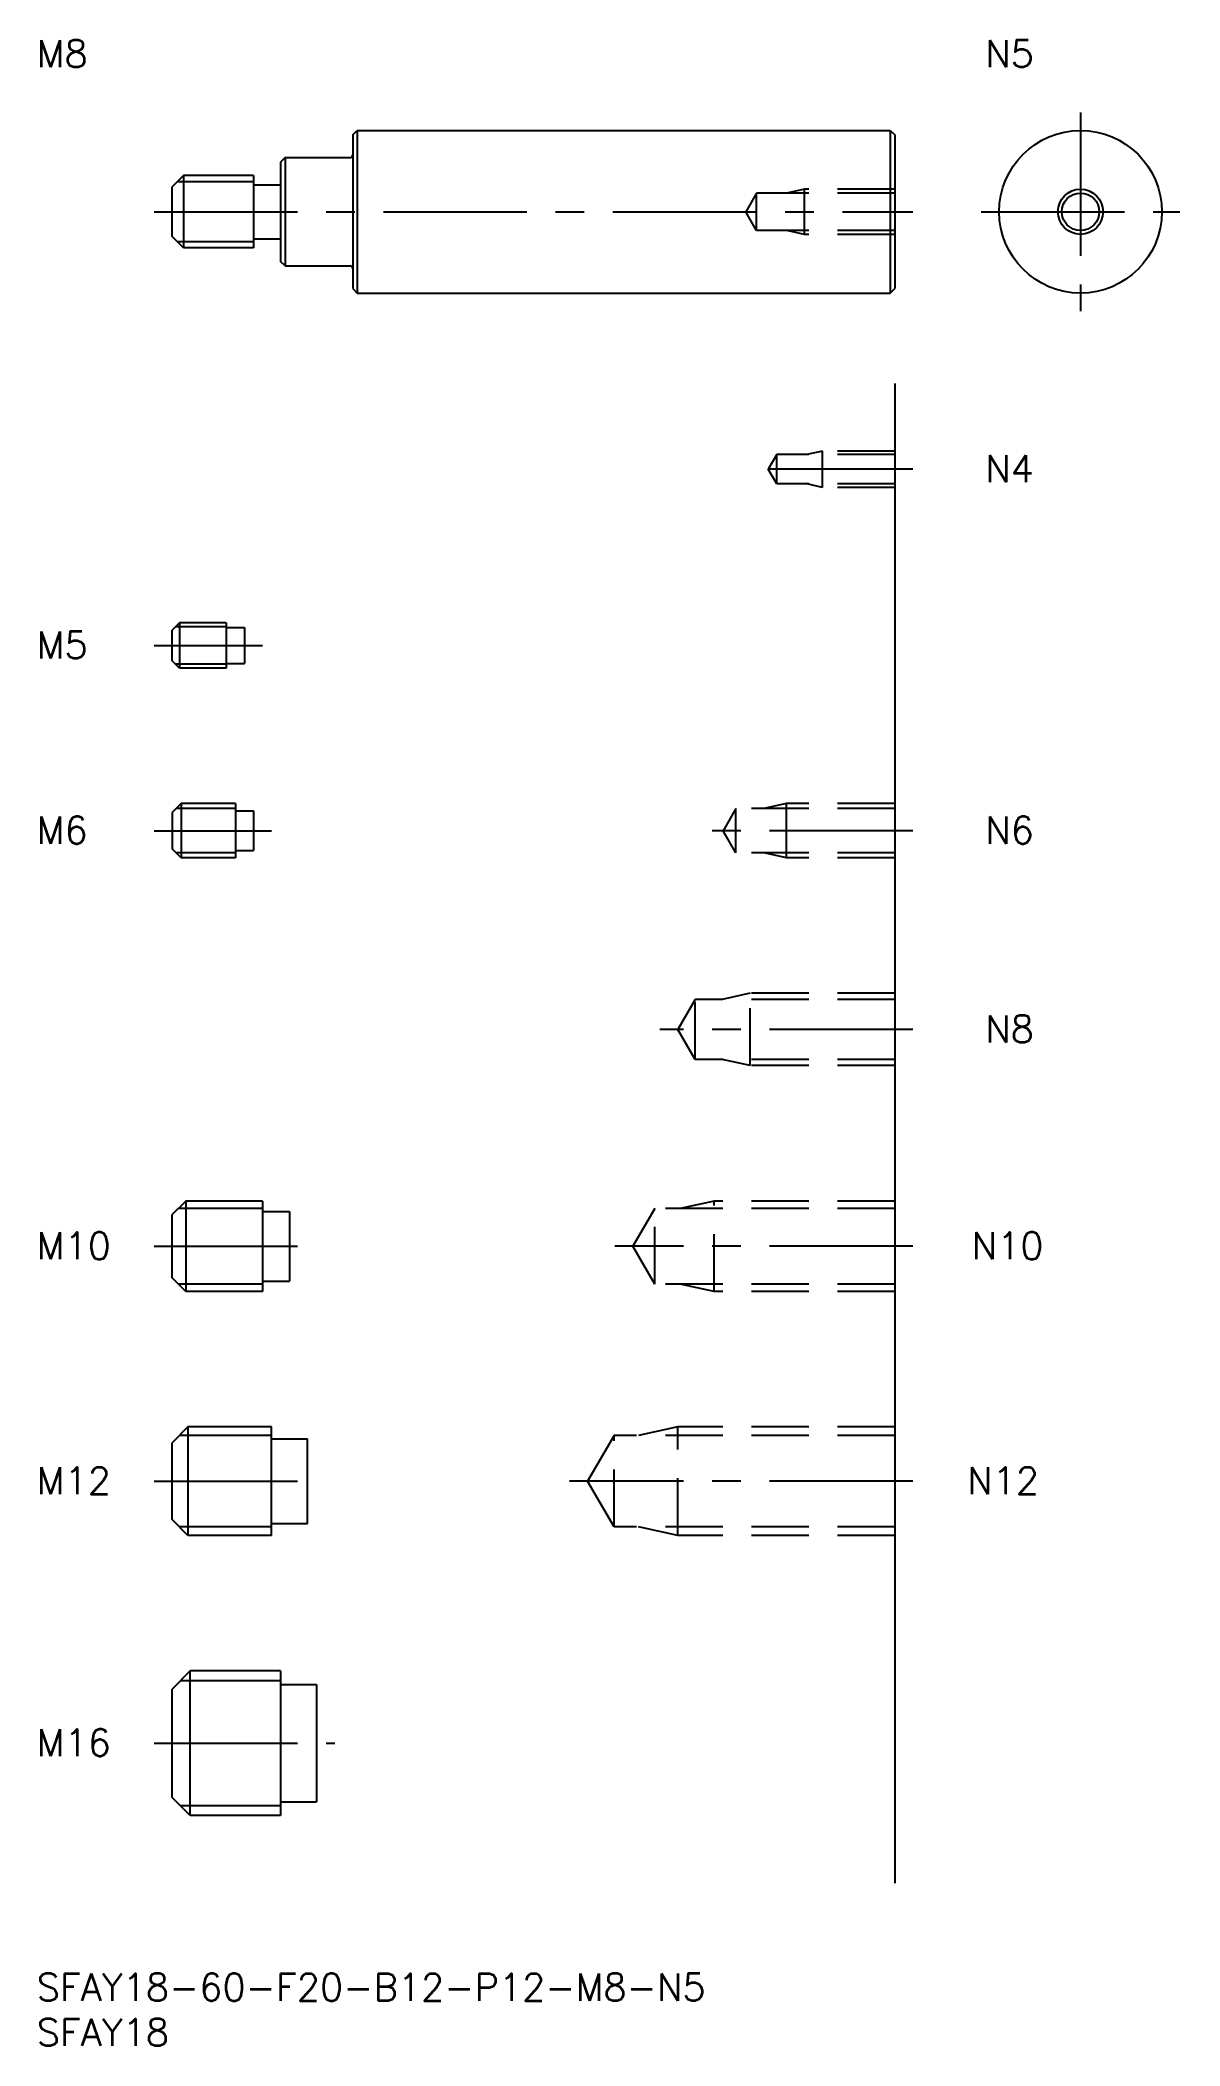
# Model space of a CAD drawing. Extents: x 0 to 127, y -8 to 214.
import ezdxf

# ---------------------------------------------------------------- set-up
doc = ezdxf.new("R2010")
doc.units = 0
doc.header["$LTSCALE"] = 0.5
doc.linetypes.add('CENTER', pattern=[50.8, 31.75, -6.35, 6.35, -6.35])
doc.linetypes.add('DASHED', pattern=[19.05, 12.7, -6.35])
for name, color, linetype in [('MSM_CENTER', 1, 'CENTER'), ('MSM_CONTINUOUS', 7, 'CONTINUOUS'), ('MSM_DASHED', 4, 'DASHED'), ('MSM_NARROW', 5, 'CONTINUOUS'), ('MSM_PART_NUMBER', 7, 'CONTINUOUS')]:
    doc.layers.add(name, color=color, linetype=linetype)
doc.styles.get("Standard").update_dxf_attribs({"font": 'txt.shx', "height": 1, "bigfont": 'bigfont.shx'})

# ---------------------------------------------------------------- blocks, each defined once
blk = doc.blocks.new('*U14')
at = {"layer": 'MSM_PART_NUMBER'}
blk.add_text('SFAY18-60-F20-B12-P12-M8-N5', height=3, dxfattribs=at).set_placement((0, -3))
blk = doc.blocks.new('*U15')
at = {"layer": 'MSM_PART_NUMBER'}
blk.add_text('SFAY18', height=3, dxfattribs=at).set_placement((0, -8))
blk = doc.blocks.new('*U16')
at = {"layer": 'MSM_PART_NUMBER'}
blk.add_text('M16', height=3, dxfattribs=at).set_placement((0, 24.06))
blk = doc.blocks.new('*U17')
at = {"layer": 'MSM_PART_NUMBER'}
blk.add_text('M12', height=3, dxfattribs=at).set_placement((0, 53.06))
blk = doc.blocks.new('*U18')
at = {"layer": 'MSM_PART_NUMBER'}
blk.add_text('M10', height=3, dxfattribs=at).set_placement((0, 79.06))
blk = doc.blocks.new('*U19')
at = {"layer": 'MSM_PART_NUMBER'}
blk.add_text('M6', height=3, dxfattribs=at).set_placement((0, 125.06))
blk = doc.blocks.new('*U20')
at = {"layer": 'MSM_PART_NUMBER'}
blk.add_text('M8', height=3, dxfattribs=at).set_placement((0, 211))
blk = doc.blocks.new('*U21')
at = {"layer": 'MSM_PART_NUMBER'}
blk.add_text('N12', height=3, dxfattribs=at).set_placement((103, 53.06))
blk = doc.blocks.new('*U22')
at = {"layer": 'MSM_PART_NUMBER'}
blk.add_text('N10', height=3, dxfattribs=at).set_placement((103.5, 79.06))
blk = doc.blocks.new('*U23')
at = {"layer": 'MSM_PART_NUMBER'}
blk.add_text('N8', height=3, dxfattribs=at).set_placement((105, 103.06))
blk = doc.blocks.new('*U24')
at = {"layer": 'MSM_PART_NUMBER'}
blk.add_text('N6', height=3, dxfattribs=at).set_placement((105, 125.06))
blk = doc.blocks.new('*U25')
at = {"layer": 'MSM_PART_NUMBER'}
blk.add_text('N4', height=3, dxfattribs=at).set_placement((105, 165.06))
blk = doc.blocks.new('*U26')
at = {"layer": 'MSM_PART_NUMBER'}
blk.add_text('N5', height=3, dxfattribs=at).set_placement((105, 211))
blk = doc.blocks.new('*U27')
at = {"layer": 'MSM_PART_NUMBER'}
blk.add_text('M5', height=3, dxfattribs=at).set_placement((0, 145.56))

msp = doc.modelspace()

# ---------------------------------------------------------------- linework, layer by layer
at = {"layer": 'MSM_CENTER'}
for p, q in [((115.56, 206), (115.56, 184)), ((13, 195), (97, 195)), ((104.56, 195), (126.56, 195)), ((97, 166.5), (79, 166.5)), ((13, 147), (25, 147)), ((13, 126.5), (26, 126.5)), ((97, 126.5), (74, 126.5)), ((97, 104.5), (69, 104.5)), ((13, 80.5), (30, 80.5)), ((97, 80.5), (64, 80.5)), ((13, 54.5), (32, 54.5)), ((97, 54.5), (59, 54.5)), ((13, 25.5), (33, 25.5))]:
    msp.add_line(p, q, dxfattribs=at)
at = {"layer": 'MSM_CONTINUOUS'}
for p, q in [((35, 203.5), (35.5, 204)), ((35, 203.5), (35, 186.5)), ((35.5, 204), (94.5, 204)), ((35.5, 204), (35.5, 186)), ((94.5, 204), (94.5, 186)), ((94.5, 204), (95, 203.5)), ((95, 203.5), (95, 186.5)), ((27.5, 201), (27, 200.5)), ((27, 200.5), (27, 189.5)), ((27.5, 201), (27.5, 189)), ((27.5, 201), (34.7, 201)), ((16.25, 199), (15, 197.75)), ((15, 192.25), (15, 197.75)), ((24, 199), (16.25, 199)), ((16.25, 199), (16.25, 191)), ((24, 199), (24, 191)), ((24, 198), (27, 198)), ((16.25, 191), (15, 192.25)), ((24, 191), (16.25, 191)), ((24, 192), (27, 192)), ((27.5, 189), (27, 189.5)), ((27.5, 189), (34.7, 189)), ((35, 186.5), (35.5, 186)), ((94.5, 186), (95, 186.5)), ((35.5, 186), (94.5, 186)), ((95, 176), (95, 10)), ((15.8, 149.5), (15, 148.7)), ((21, 149.5), (15.8, 149.5)), ((15.8, 149.5), (15.8, 144.5)), ((21, 149.5), (21, 144.5)), ((21, 149), (23, 149)), ((23, 149), (23, 145)), ((15, 145.3), (15, 148.7)), ((15.8, 144.5), (15, 145.3)), ((21, 144.5), (15.8, 144.5)), ((21, 145), (23, 145)), ((16, 129.5), (15, 128.5)), ((22, 129.5), (16, 129.5)), ((16, 129.5), (16, 123.5)), ((22, 129.5), (22, 123.5)), ((15, 128.5), (15, 124.5)), ((22, 128.7), (24, 128.7)), ((24, 128.7), (24, 124.3)), ((16, 123.5), (15, 124.5)), ((22, 123.5), (16, 123.5)), ((22, 124.3), (24, 124.3)), ((16.5, 85.5), (15, 84)), ((25, 85.5), (16.5, 85.5)), ((16.5, 85.5), (16.5, 75.5)), ((25, 85.5), (25, 75.5)), ((15, 77), (15, 84)), ((25, 84.35), (28, 84.35)), ((28, 84.35), (28, 76.65)), ((16.5, 75.5), (15, 77)), ((25, 75.5), (16.5, 75.5)), ((25, 76.65), (28, 76.65)), ((16.75, 60.5), (15, 58.75)), ((26, 60.5), (16.75, 60.5)), ((16.75, 60.5), (16.75, 48.5)), ((26, 48.5), (26, 60.5)), ((15, 50.25), (15, 58.75)), ((26, 59.2), (30, 59.2)), ((30, 49.8), (30, 59.2)), ((16.75, 48.5), (15, 50.25)), ((26, 49.8), (30, 49.8)), ((26, 48.5), (16.75, 48.5)), ((17, 33.5), (15, 31.5)), ((27, 33.5), (17, 33.5)), ((17, 17.5), (17, 33.5)), ((27, 33.5), (27, 17.5)), ((15, 19.5), (15, 31.5)), ((27, 32), (31, 32)), ((31, 32), (31, 19)), ((17, 17.5), (15, 19.5)), ((27, 19), (31, 19)), ((27, 17.5), (17, 17.5))]:
    msp.add_line(p, q, dxfattribs=at)
for radius in [9, 2.07]:
    msp.add_circle((115.56, 195), radius, dxfattribs=at)
for centre, start, end in [((34.7, 201.3), 270, 0), ((34.7, 188.7), 0, 90)]:
    msp.add_arc(centre, 0.3, start, end, dxfattribs=at)
at = {"layer": 'MSM_DASHED'}
for p, q in [((79.69, 197.07), (78.5, 195)), ((95, 197.07), (79.69, 197.07)), ((79.69, 192.93), (79.69, 197.07)), ((85, 197.5), (83, 197.07)), ((95, 197.5), (85, 197.5)), ((85, 192.5), (85, 197.5)), ((79.69, 192.93), (78.5, 195)), ((95, 192.93), (79.69, 192.93)), ((85, 192.5), (83, 192.93)), ((95, 192.5), (85, 192.5)), ((81.94, 168.12), (81, 166.5)), ((81.94, 164.88), (81, 166.5)), ((95, 168.12), (81.94, 168.12)), ((81.94, 164.88), (81.94, 168.12)), ((87, 168.5), (85.25, 168.12)), ((95, 168.5), (87, 168.5)), ((87, 164.5), (87, 168.5)), ((95, 164.88), (81.94, 164.88)), ((87, 164.5), (85.25, 164.88)), ((95, 164.5), (87, 164.5)), ((77.42, 128.96), (76, 126.5)), ((95, 128.96), (77.42, 128.96)), ((77.42, 124.04), (77.42, 128.96)), ((83, 129.5), (80.5, 128.96)), ((95, 129.5), (83, 129.5)), ((83, 123.5), (83, 129.5)), ((77.42, 124.04), (76, 126.5)), ((95, 124.04), (77.42, 124.04)), ((83, 123.5), (80.5, 124.04)), ((95, 123.5), (83, 123.5)), ((72.92, 107.82), (71, 104.5)), ((72.92, 101.18), (72.92, 107.82)), ((95, 107.82), (72.92, 107.82)), ((79, 108.5), (75.88, 107.82)), ((79, 100.5), (79, 108.5)), ((95, 108.5), (79, 108.5)), ((72.92, 101.18), (71, 104.5)), ((95, 101.18), (72.92, 101.18)), ((79, 100.5), (75.88, 101.18)), ((95, 100.5), (79, 100.5)), ((68.42, 84.69), (66, 80.5)), ((68.42, 76.31), (68.42, 84.69)), ((95, 84.69), (68.42, 84.69)), ((75, 85.5), (71.25, 84.69)), ((75, 75.5), (75, 85.5)), ((95, 85.5), (75, 85.5)), ((68.42, 76.31), (66, 80.5)), ((95, 76.31), (68.42, 76.31)), ((75, 75.5), (71.25, 76.31)), ((95, 75.5), (75, 75.5)), ((71, 60.5), (66.63, 59.55)), ((71, 48.5), (71, 60.5)), ((95, 60.5), (71, 60.5)), ((63.92, 59.55), (61, 54.5)), ((63.92, 49.45), (63.92, 59.55)), ((95, 59.55), (63.92, 59.55)), ((63.92, 49.45), (61, 54.5)), ((95, 49.45), (63.92, 49.45)), ((71, 48.5), (66.63, 49.45)), ((95, 48.5), (71, 48.5))]:
    msp.add_line(p, q, dxfattribs=at)
at = {"layer": 'MSM_NARROW'}
for p, q in [((24, 198.32), (15.57, 198.32)), ((24, 191.68), (15.57, 191.68)), ((21, 149.07), (15.37, 149.07)), ((21, 144.93), (15.37, 144.93)), ((22, 128.96), (15.46, 128.96)), ((22, 124.04), (15.46, 124.04)), ((25, 84.69), (15.69, 84.69)), ((25, 76.31), (15.69, 76.31)), ((26, 59.55), (15.8, 59.55)), ((26, 49.45), (15.8, 49.45)), ((27, 32.42), (15.92, 32.42)), ((27, 18.58), (15.92, 18.58))]:
    msp.add_line(p, q, dxfattribs=at)
msp.add_circle((115.56, 195), 2.5, dxfattribs=at)

# ---------------------------------------------------------------- block references
at = {"layer": 'MSM_CONTINUOUS'}
for name in ['*U20', '*U26', '*U25', '*U27', '*U19', '*U24', '*U23', '*U18', '*U22', '*U17', '*U21', '*U16', '*U14', '*U15']:
    msp.add_blockref(name, (0, 0), dxfattribs=at)

doc.saveas('drawing.dxf')
